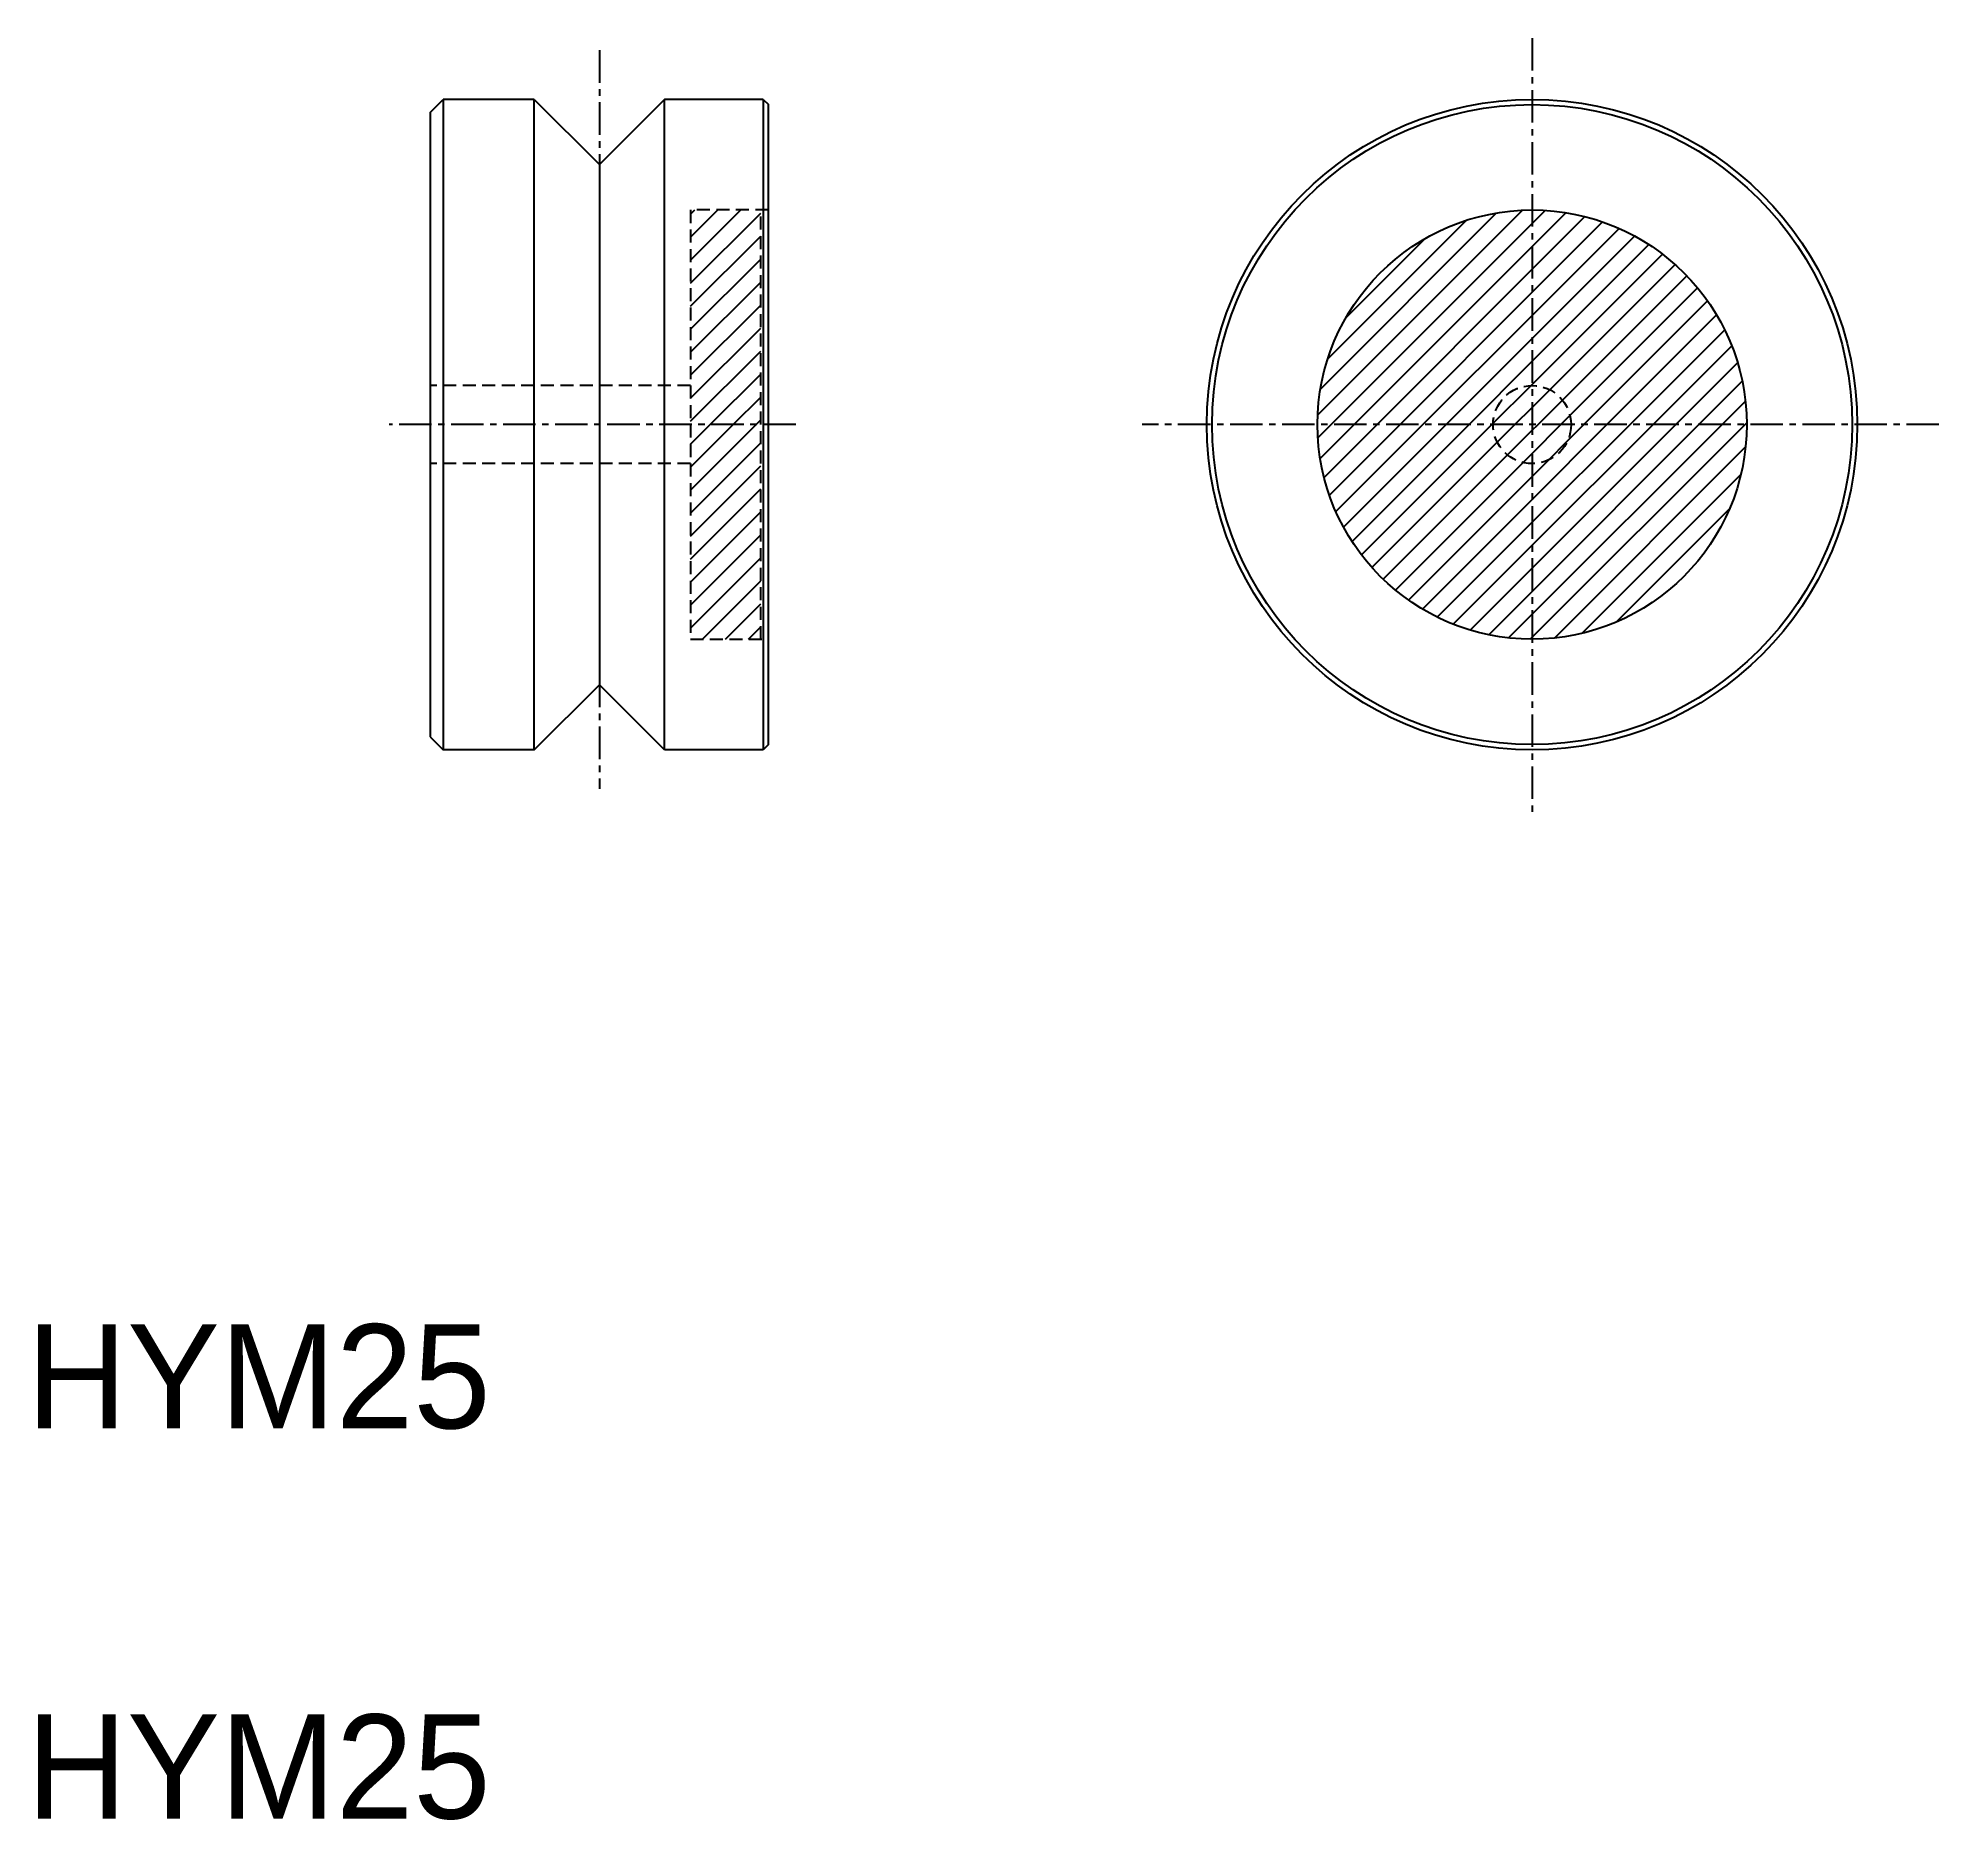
# Model space of a CAD drawing. Extents: x 171.6 to 244.7, y 154.4 to 222.9.
import ezdxf

# ---------------------------------------------------------------- set-up
doc = ezdxf.new("R2010")
doc.units = 0
doc.linetypes.add('CENTER', pattern=[2, 1.25, -0.25, 0.25, -0.25])
doc.linetypes.add('DASHED', pattern=[0.75, 0.5, -0.25])
doc.layers.get('0').update_dxf_attribs({"linetype": 'CONTINUOUS'})
doc.layers.add('CENTER', color=1, linetype='CENTER')

# ---------------------------------------------------------------- blocks, each defined once
blk = doc.blocks.new('*X3')
at = {"color": 0, "linetype": 'CONTINUOUS'}
for p, q in [((220.811, 208.436), (228.677, 216.303)), ((220.817, 207.559), (229.555, 216.296)), ((220.905, 206.763), (230.351, 216.209)), ((220.916, 209.425), (227.689, 216.198)), ((221.056, 206.03), (231.084, 216.058)), ((221.2, 210.594), (226.52, 215.913)), ((221.26, 205.35), (231.763, 215.853)), ((221.511, 204.717), (232.397, 215.603)), ((221.802, 204.124), (232.989, 215.312)), ((221.905, 212.182), (224.932, 215.209)), ((222.132, 203.57), (233.543, 214.982)), ((222.497, 203.052), (234.062, 214.616)), ((222.897, 202.568), (234.546, 214.216)), ((223.331, 202.118), (234.996, 213.783)), ((223.798, 201.701), (235.413, 213.316)), ((224.299, 201.318), (235.795, 212.814)), ((224.835, 200.971), (236.143, 212.278)), ((225.409, 200.66), (236.454, 211.705)), ((226.021, 200.389), (236.725, 211.093)), ((226.677, 200.161), (236.953, 210.436)), ((227.383, 199.982), (237.131, 209.731)), ((228.146, 199.862), (237.252, 208.968)), ((228.98, 199.812), (237.302, 208.134)), ((229.908, 199.856), (237.258, 207.205)), ((230.975, 200.039), (237.075, 206.139)), ((232.296, 200.476), (236.638, 204.818))]:
    blk.add_line(p, q, dxfattribs=at)
blk = doc.blocks.new('*X4')
at = {"color": 0, "linetype": 'CONTINUOUS'}
for p, q in [((196.701, 214.378), (198.634, 216.312)), ((196.701, 215.262), (197.75, 216.312)), ((196.701, 216.146), (196.866, 216.312)), ((196.701, 213.494), (199.401, 216.194)), ((196.701, 212.61), (199.401, 215.31)), ((196.701, 211.727), (199.401, 214.427)), ((196.701, 210.843), (199.401, 213.543)), ((196.701, 209.959), (199.401, 212.659)), ((196.701, 209.075), (199.401, 211.775)), ((196.701, 208.191), (199.401, 210.891)), ((197.455, 208.062), (199.401, 210.007)), ((198.339, 208.062), (199.401, 209.123)), ((196.701, 205.539), (199.223, 208.062)), ((196.701, 206.423), (198.339, 208.062)), ((196.701, 207.307), (197.455, 208.062)), ((199.223, 208.062), (199.401, 208.239)), ((196.701, 204.656), (199.401, 207.356)), ((196.701, 203.772), (199.401, 206.472)), ((196.701, 202.888), (199.401, 205.588)), ((196.701, 202.004), (199.401, 204.704)), ((196.701, 201.12), (199.401, 203.82)), ((196.701, 200.236), (199.401, 202.936)), ((197.16, 199.812), (199.401, 202.052)), ((198.044, 199.812), (199.401, 201.168)), ((198.928, 199.812), (199.401, 200.284))]:
    blk.add_line(p, q, dxfattribs=at)

msp = doc.modelspace()

# ---------------------------------------------------------------- linework, layer by layer
at = {"color": 7, "linetype": 'CONTINUOUS'}
for p, q in [((186.701, 220.062), (187.201, 220.562)), ((186.701, 220.062), (186.701, 196.062)), ((190.701, 220.562), (187.201, 220.562)), ((187.201, 220.562), (187.201, 195.562)), ((190.701, 220.562), (193.201, 218.062)), ((190.701, 195.562), (190.701, 220.562)), ((195.701, 220.562), (193.201, 218.062)), ((199.501, 220.562), (195.701, 220.562)), ((195.701, 195.562), (195.701, 220.562)), ((199.501, 220.562), (199.701, 220.362)), ((199.501, 220.562), (199.501, 195.562)), ((199.701, 195.762), (199.701, 220.362)), ((193.201, 218.062), (193.201, 198.062)), ((190.701, 195.562), (193.201, 198.062)), ((195.701, 195.562), (193.201, 198.062)), ((186.701, 196.062), (187.201, 195.562)), ((190.701, 195.562), (187.201, 195.562)), ((199.501, 195.562), (195.701, 195.562)), ((199.701, 195.762), (199.501, 195.562))]:
    msp.add_line(p, q, dxfattribs=at)
at = {"color": 3, "linetype": 'DASHED'}
for p, q in [((199.701, 216.312), (196.701, 216.312)), ((196.701, 216.312), (196.701, 199.812)), ((199.401, 199.812), (199.401, 216.312)), ((196.701, 209.562), (186.701, 209.562)), ((196.701, 206.562), (186.701, 206.562)), ((196.701, 199.812), (199.701, 199.812))]:
    msp.add_line(p, q, dxfattribs=at)
at = {"color": 7, "linetype": 'CONTINUOUS'}
for radius in [12.5, 12.3, 8.25]:
    msp.add_circle((229.052, 208.062), radius, dxfattribs=at)
at = {"color": 3, "linetype": 'DASHED'}
msp.add_circle((229.052, 208.062), 1.5, dxfattribs=at)
at = {"layer": 'CENTER', "color": 1, "linetype": 'CENTER'}
for p, q in [((229.052, 222.923), (229.052, 193.015)), ((193.201, 222.455), (193.201, 194.062)), ((200.75, 208.062), (185.122, 208.062)), ((244.691, 208.062), (214.066, 208.062))]:
    msp.add_line(p, q, dxfattribs=at)

# ---------------------------------------------------------------- block references
at = {"color": 3, "linetype": 'CONTINUOUS'}
for name in ['*X4', '*X3']:
    msp.add_blockref(name, (0, 0), dxfattribs=at)

# ---------------------------------------------------------------- texts
at = {"color": 7, "linetype": 'CONTINUOUS'}
for p in [(171.186, 169.476), (171.186, 154.476)]:
    msp.add_text('HYM25', height=4, dxfattribs=at).set_placement(p)

doc.saveas('drawing.dxf')
